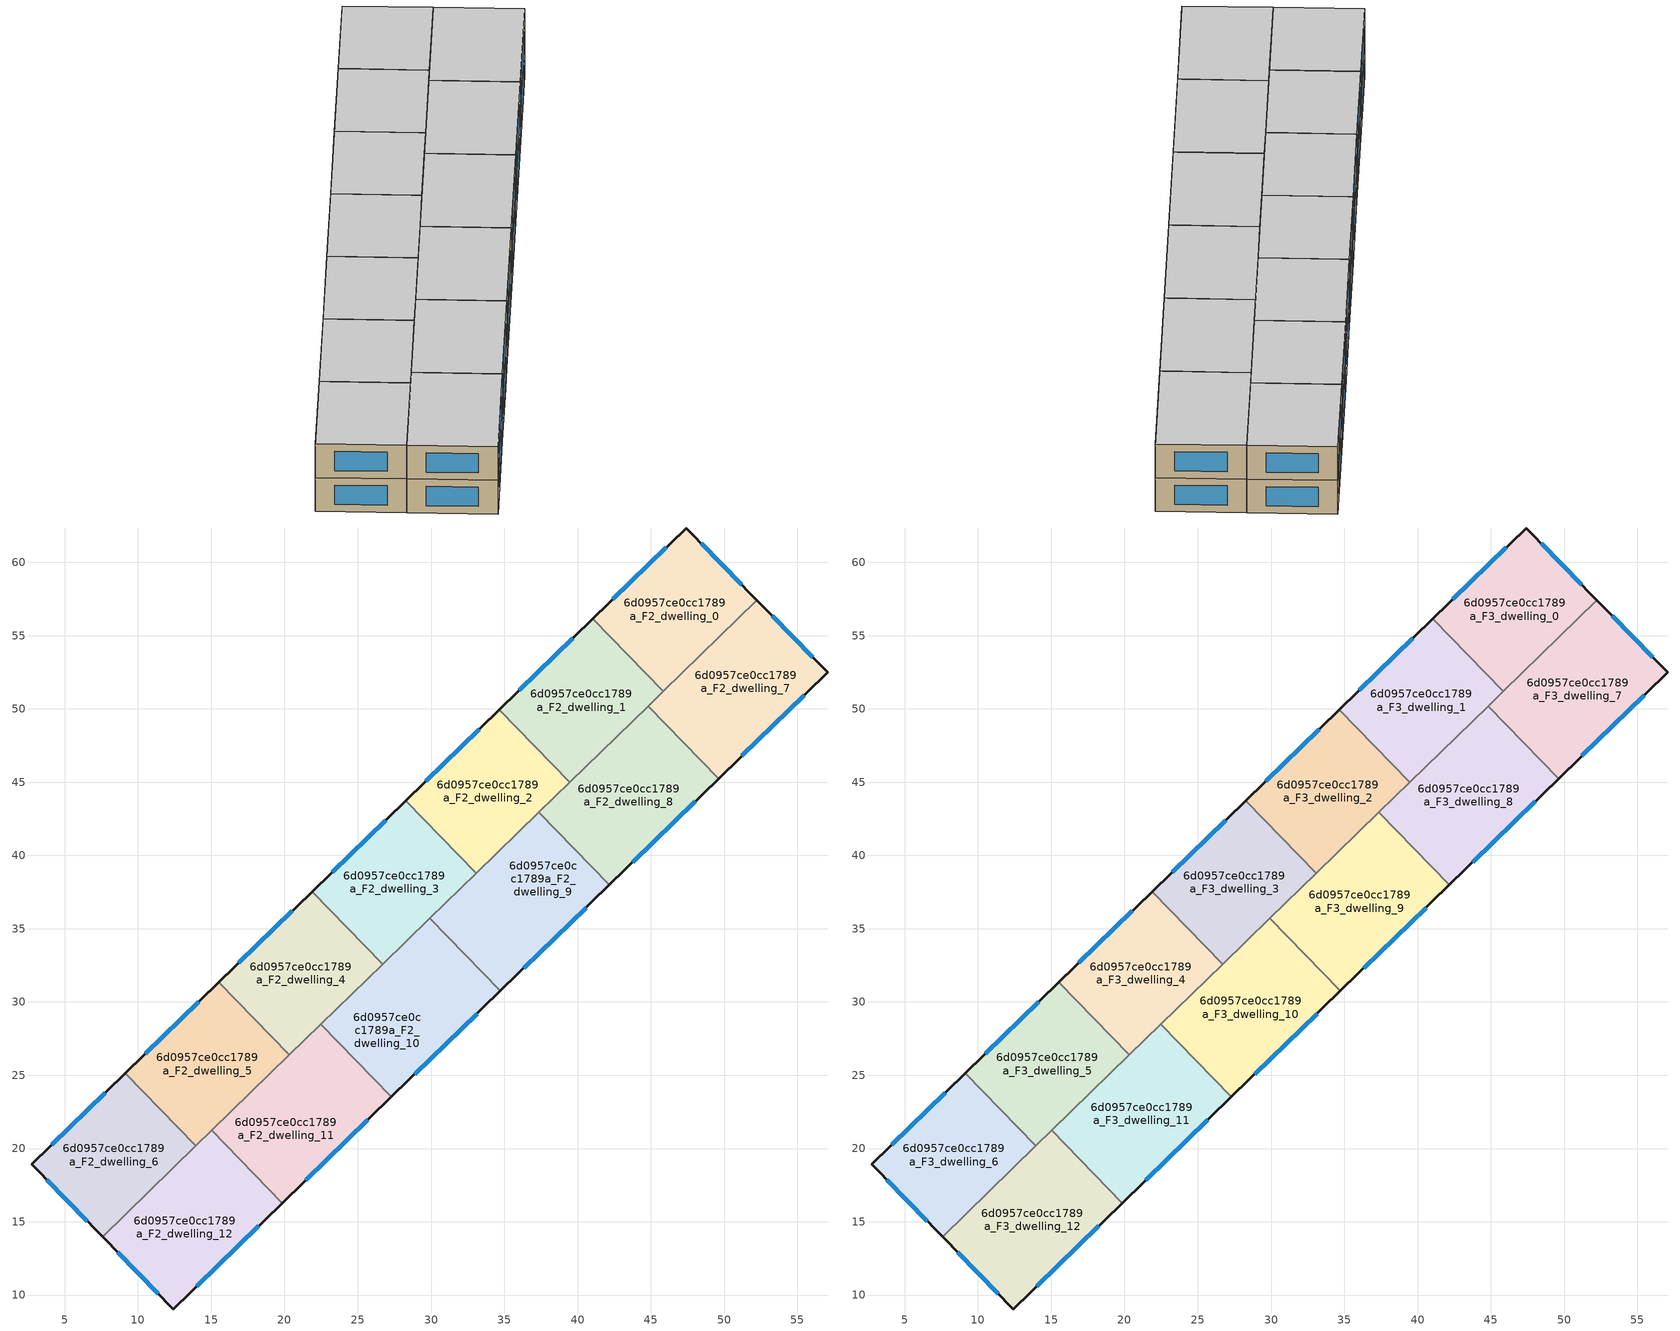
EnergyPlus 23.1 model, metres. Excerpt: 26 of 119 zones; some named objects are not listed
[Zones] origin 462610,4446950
6d0957ce0cc1789a_F2_dwelling_0
 floor to 6d0957ce0cc1789a_F1_dwelling_0 (EU_floor_Construction): 47.41,62.34 52.24,57.41 45.85,51.2 41.04,56.15 z6
 wall outside (EU_wall_Construction): 52.24,57.41 47.41,62.34 41.04,56.15 z6:9
 wall to 6d0957ce0cc1789a_F2_dwelling_1 (EU_wall_Construction): 41.04,56.15 45.85,51.2 z6:9
 wall to 6d0957ce0cc1789a_F2_dwelling_7 (EU_wall_Construction): 45.85,51.2 52.24,57.41 z6:9
 window (EU_Window_Construction): 46.04,61.02 42.4,57.47 / 51.2,58.47 48.44,61.29 z6.64:8.36
6d0957ce0cc1789a_F2_dwelling_1
 floor to 6d0957ce0cc1789a_F1_dwelling_1 (EU_floor_Construction): 41.04,56.15 45.85,51.2 39.47,44.99 34.66,49.94 z6
 wall outside (EU_wall_Construction): 41.04,56.15 34.66,49.94 z6:9
 wall to 6d0957ce0cc1789a_F2_dwelling_2 (EU_wall_Construction): 34.66,49.94 39.47,44.99 z6:9
 wall to 6d0957ce0cc1789a_F2_dwelling_8 (EU_wall_Construction): 39.47,44.99 44.81,50.18 z6:9
 wall to 6d0957ce0cc1789a_F2_dwelling_7 (EU_wall_Construction): 44.81,50.18 45.85,51.2 z6:9
 window (EU_Window_Construction): 39.67,54.82 36.02,51.27 z6.64:8.36
6d0957ce0cc1789a_F2_dwelling_10
 floor to 6d0957ce0cc1789a_F1_dwelling_11 (EU_floor_Construction): 26.73,32.6 31.54,27.66 27.29,23.52 22.48,28.47 z6
 floor to 6d0957ce0cc1789a_F1_dwelling_10 (EU_floor_Construction): 29.92,35.71 34.73,30.76 31.54,27.66 26.73,32.6 z6
 wall outside (EU_wall_Construction): 27.29,23.52 34.73,30.76 z6:9
 wall to 6d0957ce0cc1789a_F2_dwelling_9 (EU_wall_Construction): 34.73,30.76 29.92,35.71 z6:9
 wall to 6d0957ce0cc1789a_F2_dwelling_11 (EU_wall_Construction): 22.48,28.47 27.29,23.52 z6:9
 wall to 6d0957ce0cc1789a_F2_dwelling_4 (EU_wall_Construction): 26.71,32.59 22.48,28.47 z6:9
 wall to 6d0957ce0cc1789a_F2_dwelling_3 (EU_wall_Construction): 29.92,35.71 26.71,32.59 z6:9
 window (EU_Window_Construction): 28.88,25.07 33.14,29.21 z6.64:8.36
6d0957ce0cc1789a_F2_dwelling_11
 floor to 6d0957ce0cc1789a_F1_dwelling_12 (EU_floor_Construction): 20.35,26.4 25.16,21.45 19.85,16.28 15.03,21.23 z6
 floor adiabatic (EU_floor_Construction): 22.48,28.47 27.29,23.52 25.16,21.45 20.35,26.4 z6
 wall outside (EU_wall_Construction): 19.85,16.28 27.29,23.52 z6:9
 wall to 6d0957ce0cc1789a_F2_dwelling_12 (EU_wall_Construction): 15.03,21.23 19.85,16.28 z6:9
 wall to 6d0957ce0cc1789a_F2_dwelling_5 (EU_wall_Construction): 20.33,26.38 15.03,21.23 z6:9
 wall to 6d0957ce0cc1789a_F2_dwelling_4 (EU_wall_Construction): 22.48,28.47 20.33,26.38 z6:9
 window (EU_Window_Construction): 21.44,17.83 25.7,21.97 z6.64:8.36
6d0957ce0cc1789a_F2_dwelling_12
 floor to 6d0957ce0cc1789a_F1_dwelling_12 (EU_floor_Construction): 15.03,21.23 19.85,16.28 18.78,15.25 13.97,20.2 z6
 floor to 6d0957ce0cc1789a_F1_dwelling_13 (EU_floor_Construction): 13.97,20.2 18.78,15.25 12.41,9.05 7.58,13.98 z6
 wall outside (EU_wall_Construction): 7.58,13.98 12.41,9.05 19.85,16.28 z6:9
 wall to 6d0957ce0cc1789a_F2_dwelling_6 (EU_wall_Construction): 13.95,20.18 7.58,13.98 z6:9
 wall to 6d0957ce0cc1789a_F2_dwelling_5 (EU_wall_Construction): 15.03,21.23 13.95,20.18 z6:9
 window (EU_Window_Construction): 14,10.6 18.25,14.73 / 8.62,12.93 11.38,10.11 z6.64:8.36
6d0957ce0cc1789a_F2_dwelling_2
 floor to 6d0957ce0cc1789a_F1_dwelling_2 (EU_floor_Construction): 34.66,49.94 39.47,44.99 33.09,38.79 28.28,43.74 z6
 wall outside (EU_wall_Construction): 34.66,49.94 28.28,43.74 z6:9
 wall to 6d0957ce0cc1789a_F2_dwelling_3 (EU_wall_Construction): 28.28,43.74 33.09,38.79 z6:9
 wall to 6d0957ce0cc1789a_F2_dwelling_9 (EU_wall_Construction): 33.09,38.79 37.36,42.95 z6:9
 wall to 6d0957ce0cc1789a_F2_dwelling_8 (EU_wall_Construction): 37.36,42.95 39.47,44.99 z6:9
 window (EU_Window_Construction): 33.29,48.62 29.64,45.07 z6.64:8.36
6d0957ce0cc1789a_F2_dwelling_3
 floor to 6d0957ce0cc1789a_F1_dwelling_3 (EU_floor_Construction): 28.28,43.74 33.09,38.79 26.71,32.59 21.9,37.54 z6
 wall outside (EU_wall_Construction): 28.28,43.74 21.9,37.54 z6:9
 wall to 6d0957ce0cc1789a_F2_dwelling_4 (EU_wall_Construction): 21.9,37.54 26.71,32.59 z6:9
 wall to 6d0957ce0cc1789a_F2_dwelling_9 (EU_wall_Construction): 29.92,35.71 33.09,38.79 z6:9
 window (EU_Window_Construction): 26.91,42.41 23.26,38.87 z6.64:8.36
6d0957ce0cc1789a_F2_dwelling_4
 floor to 6d0957ce0cc1789a_F1_dwelling_4 (EU_floor_Construction): 21.9,37.54 26.71,32.59 20.33,26.38 15.52,31.33 z6
 wall outside (EU_wall_Construction): 21.9,37.54 15.52,31.33 z6:9
 wall to 6d0957ce0cc1789a_F2_dwelling_5 (EU_wall_Construction): 15.52,31.33 20.33,26.38 z6:9
 window (EU_Window_Construction): 20.53,36.21 16.88,32.66 z6.64:8.36
6d0957ce0cc1789a_F2_dwelling_5
 floor to 6d0957ce0cc1789a_F1_dwelling_5 (EU_floor_Construction): 15.52,31.33 20.33,26.38 13.95,20.18 9.14,25.13 z6
 wall outside (EU_wall_Construction): 15.52,31.33 9.14,25.13 z6:9
 wall to 6d0957ce0cc1789a_F2_dwelling_6 (EU_wall_Construction): 9.14,25.13 13.95,20.18 z6:9
 window (EU_Window_Construction): 14.15,30 10.51,26.46 z6.64:8.36
6d0957ce0cc1789a_F2_dwelling_6
 floor to 6d0957ce0cc1789a_F1_dwelling_6 (EU_floor_Construction): 9.14,25.13 13.95,20.18 7.58,13.98 2.75,18.92 z6
 wall outside (EU_wall_Construction): 9.14,25.13 2.75,18.92 7.58,13.98 z6:9
 window (EU_Window_Construction): 3.79,17.86 6.55,15.04 / 7.77,23.8 4.12,20.25 z6.64:8.36
6d0957ce0cc1789a_F2_dwelling_7
 floor to 6d0957ce0cc1789a_F1_dwelling_7 (EU_floor_Construction): 52.24,57.41 57.07,52.48 50.68,46.27 45.87,51.22 z6
 floor to 6d0957ce0cc1789a_F1_dwelling_8 (EU_floor_Construction): 45.87,51.22 50.68,46.27 49.62,45.24 44.81,50.18 z6
 wall outside (EU_wall_Construction): 49.62,45.24 57.07,52.48 52.24,57.41 z6:9
 wall to 6d0957ce0cc1789a_F2_dwelling_8 (EU_wall_Construction): 44.81,50.18 49.62,45.24 z6:9
 window (EU_Window_Construction): 56.04,53.54 53.27,56.36 / 51.22,46.79 55.48,50.93 z6.64:8.36
6d0957ce0cc1789a_F2_dwelling_8
 floor adiabatic (EU_floor_Construction): 44.81,50.18 49.62,45.24 42.18,38 37.36,42.95 z6
 wall outside (EU_wall_Construction): 42.18,38 49.62,45.24 z6:9
 wall to 6d0957ce0cc1789a_F2_dwelling_9 (EU_wall_Construction): 37.36,42.95 42.18,38 z6:9
 window (EU_Window_Construction): 43.77,39.55 48.02,43.68 z6.64:8.36
6d0957ce0cc1789a_F2_dwelling_9
 floor to 6d0957ce0cc1789a_F1_dwelling_9 (EU_floor_Construction): 37.36,42.95 42.18,38 37.92,33.86 33.11,38.81 z6
 floor adiabatic (EU_floor_Construction): 33.11,38.81 37.92,33.86 34.73,30.76 29.92,35.71 z6
 wall outside (EU_wall_Construction): 34.73,30.76 42.18,38 z6:9
 window (EU_Window_Construction): 36.33,32.31 40.58,36.45 z6.64:8.36
6d0957ce0cc1789a_F3_dwelling_0
 floor to 6d0957ce0cc1789a_F2_dwelling_0 (EU_floor_Construction): 47.41,62.34 52.24,57.41 45.85,51.2 41.04,56.15 z9
 wall outside (EU_wall_Construction): 52.24,57.41 47.41,62.34 41.04,56.15 z9:12
 wall to 6d0957ce0cc1789a_F3_dwelling_1 (EU_wall_Construction): 41.04,56.15 45.85,51.2 z9:12
 wall to 6d0957ce0cc1789a_F3_dwelling_7 (EU_wall_Construction): 45.85,51.2 52.24,57.41 z9:12
 window (EU_Window_Construction): 46.04,61.02 42.4,57.47 / 51.2,58.47 48.44,61.29 z9.64:11.36
 ceiling to 6d0957ce0cc1789a_F4_dwelling_0 (EU_floor_Construction): 52.24,57.41 47.41,62.34 41.04,56.15 45.85,51.2 z12
6d0957ce0cc1789a_F3_dwelling_1
 floor to 6d0957ce0cc1789a_F2_dwelling_1 (EU_floor_Construction): 41.04,56.15 45.85,51.2 39.47,44.99 34.66,49.94 z9
 wall outside (EU_wall_Construction): 41.04,56.15 34.66,49.94 z9:12
 wall to 6d0957ce0cc1789a_F3_dwelling_2 (EU_wall_Construction): 34.66,49.94 39.47,44.99 z9:12
 wall to 6d0957ce0cc1789a_F3_dwelling_8 (EU_wall_Construction): 39.47,44.99 44.81,50.18 z9:12
 wall to 6d0957ce0cc1789a_F3_dwelling_7 (EU_wall_Construction): 44.81,50.18 45.85,51.2 z9:12
 window (EU_Window_Construction): 39.67,54.82 36.02,51.27 z9.64:11.36
 ceiling to 6d0957ce0cc1789a_F4_dwelling_1 (EU_floor_Construction): 45.85,51.2 41.04,56.15 34.66,49.94 39.47,44.99 z12
6d0957ce0cc1789a_F3_dwelling_10
 floor to 6d0957ce0cc1789a_F2_dwelling_10 (EU_floor_Construction): 29.92,35.71 34.73,30.76 27.29,23.52 22.48,28.47 z9
 wall outside (EU_wall_Construction): 27.29,23.52 34.73,30.76 z9:12
 wall to 6d0957ce0cc1789a_F3_dwelling_9 (EU_wall_Construction): 34.73,30.76 29.92,35.71 z9:12
 wall to 6d0957ce0cc1789a_F3_dwelling_11 (EU_wall_Construction): 22.48,28.47 27.29,23.52 z9:12
 wall to 6d0957ce0cc1789a_F3_dwelling_4 (EU_wall_Construction): 26.71,32.59 22.48,28.47 z9:12
 wall to 6d0957ce0cc1789a_F3_dwelling_3 (EU_wall_Construction): 29.92,35.71 26.71,32.59 z9:12
 window (EU_Window_Construction): 28.88,25.07 33.14,29.21 z9.64:11.36
 ceiling to 6d0957ce0cc1789a_F4_dwelling_10 (EU_floor_Construction): 34.73,30.76 29.92,35.71 22.48,28.47 27.29,23.52 z12
6d0957ce0cc1789a_F3_dwelling_11
 floor to 6d0957ce0cc1789a_F2_dwelling_11 (EU_floor_Construction): 22.48,28.47 27.29,23.52 19.85,16.28 15.03,21.23 z9
 wall outside (EU_wall_Construction): 19.85,16.28 27.29,23.52 z9:12
 wall to 6d0957ce0cc1789a_F3_dwelling_12 (EU_wall_Construction): 15.03,21.23 19.85,16.28 z9:12
 wall to 6d0957ce0cc1789a_F3_dwelling_5 (EU_wall_Construction): 20.33,26.38 15.03,21.23 z9:12
 wall to 6d0957ce0cc1789a_F3_dwelling_4 (EU_wall_Construction): 22.48,28.47 20.33,26.38 z9:12
 window (EU_Window_Construction): 21.44,17.83 25.7,21.97 z9.64:11.36
 ceiling to 6d0957ce0cc1789a_F4_dwelling_11 (EU_floor_Construction): 27.29,23.52 22.48,28.47 15.03,21.23 19.85,16.28 z12
6d0957ce0cc1789a_F3_dwelling_12
 floor to 6d0957ce0cc1789a_F2_dwelling_12 (EU_floor_Construction): 15.03,21.23 19.85,16.28 12.41,9.05 7.58,13.98 z9
 wall outside (EU_wall_Construction): 7.58,13.98 12.41,9.05 19.85,16.28 z9:12
 wall to 6d0957ce0cc1789a_F3_dwelling_6 (EU_wall_Construction): 13.95,20.18 7.58,13.98 z9:12
 wall to 6d0957ce0cc1789a_F3_dwelling_5 (EU_wall_Construction): 15.03,21.23 13.95,20.18 z9:12
 window (EU_Window_Construction): 14,10.6 18.25,14.73 / 8.62,12.93 11.38,10.11 z9.64:11.36
 ceiling to 6d0957ce0cc1789a_F4_dwelling_12 (EU_floor_Construction): 19.85,16.28 15.03,21.23 7.58,13.98 12.41,9.05 z12
6d0957ce0cc1789a_F3_dwelling_2
 floor to 6d0957ce0cc1789a_F2_dwelling_2 (EU_floor_Construction): 34.66,49.94 39.47,44.99 33.09,38.79 28.28,43.74 z9
 wall outside (EU_wall_Construction): 34.66,49.94 28.28,43.74 z9:12
 wall to 6d0957ce0cc1789a_F3_dwelling_3 (EU_wall_Construction): 28.28,43.74 33.09,38.79 z9:12
 wall to 6d0957ce0cc1789a_F3_dwelling_9 (EU_wall_Construction): 33.09,38.79 37.36,42.95 z9:12
 wall to 6d0957ce0cc1789a_F3_dwelling_8 (EU_wall_Construction): 37.36,42.95 39.47,44.99 z9:12
 window (EU_Window_Construction): 33.29,48.62 29.64,45.07 z9.64:11.36
 ceiling to 6d0957ce0cc1789a_F4_dwelling_2 (EU_floor_Construction): 39.47,44.99 34.66,49.94 28.28,43.74 33.09,38.79 z12
6d0957ce0cc1789a_F3_dwelling_3
 floor to 6d0957ce0cc1789a_F2_dwelling_3 (EU_floor_Construction): 28.28,43.74 33.09,38.79 26.71,32.59 21.9,37.54 z9
 wall outside (EU_wall_Construction): 28.28,43.74 21.9,37.54 z9:12
 wall to 6d0957ce0cc1789a_F3_dwelling_4 (EU_wall_Construction): 21.9,37.54 26.71,32.59 z9:12
 wall to 6d0957ce0cc1789a_F3_dwelling_9 (EU_wall_Construction): 29.92,35.71 33.09,38.79 z9:12
 window (EU_Window_Construction): 26.91,42.41 23.26,38.87 z9.64:11.36
 ceiling to 6d0957ce0cc1789a_F4_dwelling_3 (EU_floor_Construction): 33.09,38.79 28.28,43.74 21.9,37.54 26.71,32.59 z12
6d0957ce0cc1789a_F3_dwelling_4
 floor to 6d0957ce0cc1789a_F2_dwelling_4 (EU_floor_Construction): 21.9,37.54 26.71,32.59 20.33,26.38 15.52,31.33 z9
 wall outside (EU_wall_Construction): 21.9,37.54 15.52,31.33 z9:12
 wall to 6d0957ce0cc1789a_F3_dwelling_5 (EU_wall_Construction): 15.52,31.33 20.33,26.38 z9:12
 window (EU_Window_Construction): 20.53,36.21 16.88,32.66 z9.64:11.36
 ceiling to 6d0957ce0cc1789a_F4_dwelling_4 (EU_floor_Construction): 26.71,32.59 21.9,37.54 15.52,31.33 20.33,26.38 z12
6d0957ce0cc1789a_F3_dwelling_5
 floor to 6d0957ce0cc1789a_F2_dwelling_5 (EU_floor_Construction): 15.52,31.33 20.33,26.38 13.95,20.18 9.14,25.13 z9
 wall outside (EU_wall_Construction): 15.52,31.33 9.14,25.13 z9:12
 wall to 6d0957ce0cc1789a_F3_dwelling_6 (EU_wall_Construction): 9.14,25.13 13.95,20.18 z9:12
 window (EU_Window_Construction): 14.15,30 10.51,26.46 z9.64:11.36
 ceiling to 6d0957ce0cc1789a_F4_dwelling_5 (EU_floor_Construction): 20.33,26.38 15.52,31.33 9.14,25.13 13.95,20.18 z12
6d0957ce0cc1789a_F3_dwelling_6
 floor to 6d0957ce0cc1789a_F2_dwelling_6 (EU_floor_Construction): 9.14,25.13 13.95,20.18 7.58,13.98 2.75,18.92 z9
 wall outside (EU_wall_Construction): 9.14,25.13 2.75,18.92 7.58,13.98 z9:12
 window (EU_Window_Construction): 3.79,17.86 6.55,15.04 / 7.77,23.8 4.12,20.25 z9.64:11.36
 ceiling to 6d0957ce0cc1789a_F4_dwelling_6 (EU_floor_Construction): 13.95,20.18 9.14,25.13 2.75,18.92 7.58,13.98 z12
6d0957ce0cc1789a_F3_dwelling_7
 floor to 6d0957ce0cc1789a_F2_dwelling_7 (EU_floor_Construction): 52.24,57.41 57.07,52.48 49.62,45.24 44.81,50.18 z9
 wall outside (EU_wall_Construction): 49.62,45.24 57.07,52.48 52.24,57.41 z9:12
 wall to 6d0957ce0cc1789a_F3_dwelling_8 (EU_wall_Construction): 44.81,50.18 49.62,45.24 z9:12
 window (EU_Window_Construction): 56.04,53.54 53.27,56.36 / 51.22,46.79 55.48,50.93 z9.64:11.36
 ceiling to 6d0957ce0cc1789a_F4_dwelling_7 (EU_floor_Construction): 57.07,52.48 52.24,57.41 44.81,50.18 49.62,45.24 z12
6d0957ce0cc1789a_F3_dwelling_8
 floor to 6d0957ce0cc1789a_F2_dwelling_8 (EU_floor_Construction): 44.81,50.18 49.62,45.24 42.18,38 37.36,42.95 z9
 wall outside (EU_wall_Construction): 42.18,38 49.62,45.24 z9:12
 wall to 6d0957ce0cc1789a_F3_dwelling_9 (EU_wall_Construction): 37.36,42.95 42.18,38 z9:12
 window (EU_Window_Construction): 43.77,39.55 48.02,43.68 z9.64:11.36
 ceiling to 6d0957ce0cc1789a_F4_dwelling_8 (EU_floor_Construction): 49.62,45.24 44.81,50.18 37.36,42.95 42.18,38 z12
6d0957ce0cc1789a_F3_dwelling_9
 floor to 6d0957ce0cc1789a_F2_dwelling_9 (EU_floor_Construction): 37.36,42.95 42.18,38 34.73,30.76 29.92,35.71 z9
 wall outside (EU_wall_Construction): 34.73,30.76 42.18,38 z9:12
 window (EU_Window_Construction): 36.33,32.31 40.58,36.45 z9.64:11.36
 ceiling to 6d0957ce0cc1789a_F4_dwelling_9 (EU_floor_Construction): 42.18,38 37.36,42.95 29.92,35.71 34.73,30.76 z12
[Building]
EU S2 Campaign: North Axis=0; Terrain=City; Solar Distribution=FullExterior
[Site:Location]
Yerevan-Zvartnots.Intl.AP: Latitude=40.15; Longitude=44.383; Time Zone=4; Elevation=854
[SizingPeriod:WeatherFileDays]
AnnualSizingPeriod: Begin Month=1; Begin Day of Month=1; End Month=12; End Day of Month=31; Day of Week for Start Day=Monday; Use Weather File Daylight Saving Period=No; Use Weather File Rain and Snow Indicators=No
[MATERIAL]
EU_InternalMass_Material: Roughness=MediumRough; Thickness=0.1; Conductivity=1; Density=1800; Specific Heat=900; Thermal Absorptance=0.9; Solar Absorptance=0.7; Visible Absorptance=0.7
[MATERIAL:NOMASS] Roughness=MediumRough; Thermal Absorptance=0.9; Solar Absorptance=0.7; Visible Absorptance=0.7
Name | Thermal Resistance
EU_wall_NoMass | 1.05043
EU_floor_NoMass | 0.478065
[WINDOWMATERIAL:SIMPLEGLAZINGSYSTEM]
EU_Window_SimpleGlazing: UFactor=2.5566; Solar Heat Gain Coefficient=0.75; Visible Transmittance=0.75
[CONSTRUCTION]
EU_wall_Construction: EU_wall_NoMass
EU_floor_Construction: EU_floor_NoMass
EU_Window_Construction: EU_Window_SimpleGlazing
EU_InternalMass_Construction: EU_InternalMass_Material
[ZONE] Type=1; Multiplier=1; Ceiling Height=autocalculate; Floor Area=autocalculate; Part of Total Floor Area=Yes
Name | Volume
6d0957ce0cc1789a_F2_dwelling_0; 6d0957ce0cc1789a_F3_dwelling_0 | 184.315
6d0957ce0cc1789a_F2_dwelling_1; 6d0957ce0cc1789a_F3_dwelling_1 | 184.337
6d0957ce0cc1789a_F2_dwelling_10; 6d0957ce0cc1789a_F3_dwelling_10 | 215.049
6d0957ce0cc1789a_F2_dwelling_11; 6d0957ce0cc1789a_F3_dwelling_11 | 215.037
6d0957ce0cc1789a_F2_dwelling_12; 6d0957ce0cc1789a_F3_dwelling_12 | 215.048
6d0957ce0cc1789a_F2_dwelling_2; 6d0957ce0cc1789a_F3_dwelling_2 | 184.326
6d0957ce0cc1789a_F2_dwelling_3; 6d0957ce0cc1789a_F3_dwelling_3; 6d0957ce0cc1789a_F2_dwelling_4; 6d0957ce0cc1789a_F3_dwelling_4 | 184.329
6d0957ce0cc1789a_F2_dwelling_5; 6d0957ce0cc1789a_F3_dwelling_5 | 184.33
6d0957ce0cc1789a_F2_dwelling_6; 6d0957ce0cc1789a_F3_dwelling_6 | 184.331
6d0957ce0cc1789a_F2_dwelling_7; 6d0957ce0cc1789a_F3_dwelling_7 | 215.028
6d0957ce0cc1789a_F2_dwelling_8; 6d0957ce0cc1789a_F3_dwelling_8 | 215.03
6d0957ce0cc1789a_F2_dwelling_9; 6d0957ce0cc1789a_F3_dwelling_9 | 215.016
[INTERNALMASS] Construction=EU_InternalMass_Construction
Name | Zone or ZoneList | Surface Area
6d0957ce0cc1789a_F2_dwelling_0_EU_InternalMass | 6d0957ce0cc1789a_F2_dwelling_0 | 61.4383
6d0957ce0cc1789a_F2_dwelling_1_EU_InternalMass | 6d0957ce0cc1789a_F2_dwelling_1 | 61.4456
6d0957ce0cc1789a_F2_dwelling_2_EU_InternalMass | 6d0957ce0cc1789a_F2_dwelling_2 | 61.4421
6d0957ce0cc1789a_F2_dwelling_3_EU_InternalMass | 6d0957ce0cc1789a_F2_dwelling_3 | 61.4429
6d0957ce0cc1789a_F2_dwelling_4_EU_InternalMass | 6d0957ce0cc1789a_F2_dwelling_4 | 61.4429
6d0957ce0cc1789a_F2_dwelling_5_EU_InternalMass | 6d0957ce0cc1789a_F2_dwelling_5 | 61.4435
6d0957ce0cc1789a_F2_dwelling_6_EU_InternalMass | 6d0957ce0cc1789a_F2_dwelling_6 | 61.4437
6d0957ce0cc1789a_F2_dwelling_7_EU_InternalMass | 6d0957ce0cc1789a_F2_dwelling_7 | 71.676
6d0957ce0cc1789a_F2_dwelling_8_EU_InternalMass | 6d0957ce0cc1789a_F2_dwelling_8 | 71.6767
6d0957ce0cc1789a_F2_dwelling_9_EU_InternalMass | 6d0957ce0cc1789a_F2_dwelling_9 | 71.6719
6d0957ce0cc1789a_F2_dwelling_10_EU_InternalMass | 6d0957ce0cc1789a_F2_dwelling_10 | 71.6828
6d0957ce0cc1789a_F2_dwelling_11_EU_InternalMass | 6d0957ce0cc1789a_F2_dwelling_11 | 71.6792
6d0957ce0cc1789a_F2_dwelling_12_EU_InternalMass | 6d0957ce0cc1789a_F2_dwelling_12 | 71.6827
6d0957ce0cc1789a_F3_dwelling_0_EU_InternalMass | 6d0957ce0cc1789a_F3_dwelling_0 | 61.4383
6d0957ce0cc1789a_F3_dwelling_1_EU_InternalMass | 6d0957ce0cc1789a_F3_dwelling_1 | 61.4456
6d0957ce0cc1789a_F3_dwelling_2_EU_InternalMass | 6d0957ce0cc1789a_F3_dwelling_2 | 61.4421
6d0957ce0cc1789a_F3_dwelling_3_EU_InternalMass | 6d0957ce0cc1789a_F3_dwelling_3 | 61.4429
6d0957ce0cc1789a_F3_dwelling_4_EU_InternalMass | 6d0957ce0cc1789a_F3_dwelling_4 | 61.4429
6d0957ce0cc1789a_F3_dwelling_5_EU_InternalMass | 6d0957ce0cc1789a_F3_dwelling_5 | 61.4435
6d0957ce0cc1789a_F3_dwelling_6_EU_InternalMass | 6d0957ce0cc1789a_F3_dwelling_6 | 61.4437
6d0957ce0cc1789a_F3_dwelling_7_EU_InternalMass | 6d0957ce0cc1789a_F3_dwelling_7 | 71.676
6d0957ce0cc1789a_F3_dwelling_8_EU_InternalMass | 6d0957ce0cc1789a_F3_dwelling_8 | 71.6767
6d0957ce0cc1789a_F3_dwelling_9_EU_InternalMass | 6d0957ce0cc1789a_F3_dwelling_9 | 71.6719
6d0957ce0cc1789a_F3_dwelling_10_EU_InternalMass | 6d0957ce0cc1789a_F3_dwelling_10 | 71.6828
6d0957ce0cc1789a_F3_dwelling_11_EU_InternalMass | 6d0957ce0cc1789a_F3_dwelling_11 | 71.6792
6d0957ce0cc1789a_F3_dwelling_12_EU_InternalMass | 6d0957ce0cc1789a_F3_dwelling_12 | 71.6827
[OTHEREQUIPMENT] Fuel Type=Electricity; Design Level Calculation Method=Watts/Area; Power per Zone Floor Area=1; Fraction Latent=0; Fraction Radiant=0; Fraction Lost=0; Carbon Dioxide Generation Rate=0; EndUse Subcategory=EU_Step8_InternalGains
Name | Zone or ZoneList or Space or SpaceList | Schedule
EU_Step8_InternalGain_6d0957ce0cc1789a_F2_dwelling_0_f000 | 6d0957ce0cc1789a_F2_dwelling_0 | EU_Step8_GainSchedule_6d0957ce0cc1789a_F2_dwelling_0_f000
EU_Step8_InternalGain_6d0957ce0cc1789a_F2_dwelling_1_f000 | 6d0957ce0cc1789a_F2_dwelling_1 | EU_Step8_GainSchedule_6d0957ce0cc1789a_F2_dwelling_1_f000
EU_Step8_InternalGain_6d0957ce0cc1789a_F2_dwelling_2_f000 | 6d0957ce0cc1789a_F2_dwelling_2 | EU_Step8_GainSchedule_6d0957ce0cc1789a_F2_dwelling_2_f000
EU_Step8_InternalGain_6d0957ce0cc1789a_F2_dwelling_3_f000 | 6d0957ce0cc1789a_F2_dwelling_3 | EU_Step8_GainSchedule_6d0957ce0cc1789a_F2_dwelling_3_f000
EU_Step8_InternalGain_6d0957ce0cc1789a_F2_dwelling_4_f000 | 6d0957ce0cc1789a_F2_dwelling_4 | EU_Step8_GainSchedule_6d0957ce0cc1789a_F2_dwelling_4_f000
EU_Step8_InternalGain_6d0957ce0cc1789a_F2_dwelling_5_f000 | 6d0957ce0cc1789a_F2_dwelling_5 | EU_Step8_GainSchedule_6d0957ce0cc1789a_F2_dwelling_5_f000
EU_Step8_InternalGain_6d0957ce0cc1789a_F2_dwelling_6_f000 | 6d0957ce0cc1789a_F2_dwelling_6 | EU_Step8_GainSchedule_6d0957ce0cc1789a_F2_dwelling_6_f000
EU_Step8_InternalGain_6d0957ce0cc1789a_F2_dwelling_7_f000 | 6d0957ce0cc1789a_F2_dwelling_7 | EU_Step8_GainSchedule_6d0957ce0cc1789a_F2_dwelling_7_f000
EU_Step8_InternalGain_6d0957ce0cc1789a_F2_dwelling_8_f000 | 6d0957ce0cc1789a_F2_dwelling_8 | EU_Step8_GainSchedule_6d0957ce0cc1789a_F2_dwelling_8_f000
EU_Step8_InternalGain_6d0957ce0cc1789a_F2_dwelling_9_f000 | 6d0957ce0cc1789a_F2_dwelling_9 | EU_Step8_GainSchedule_6d0957ce0cc1789a_F2_dwelling_9_f000
EU_Step8_InternalGain_6d0957ce0cc1789a_F2_dwelling_10_f000 | 6d0957ce0cc1789a_F2_dwelling_10 | EU_Step8_GainSchedule_6d0957ce0cc1789a_F2_dwelling_10_f000
EU_Step8_InternalGain_6d0957ce0cc1789a_F2_dwelling_11_f000 | 6d0957ce0cc1789a_F2_dwelling_11 | EU_Step8_GainSchedule_6d0957ce0cc1789a_F2_dwelling_11_f000
EU_Step8_InternalGain_6d0957ce0cc1789a_F2_dwelling_12_f000 | 6d0957ce0cc1789a_F2_dwelling_12 | EU_Step8_GainSchedule_6d0957ce0cc1789a_F2_dwelling_12_f000
EU_Step8_InternalGain_6d0957ce0cc1789a_F3_dwelling_0_f000 | 6d0957ce0cc1789a_F3_dwelling_0 | EU_Step8_GainSchedule_6d0957ce0cc1789a_F3_dwelling_0_f000
EU_Step8_InternalGain_6d0957ce0cc1789a_F3_dwelling_1_f000 | 6d0957ce0cc1789a_F3_dwelling_1 | EU_Step8_GainSchedule_6d0957ce0cc1789a_F3_dwelling_1_f000
EU_Step8_InternalGain_6d0957ce0cc1789a_F3_dwelling_2_f000 | 6d0957ce0cc1789a_F3_dwelling_2 | EU_Step8_GainSchedule_6d0957ce0cc1789a_F3_dwelling_2_f000
EU_Step8_InternalGain_6d0957ce0cc1789a_F3_dwelling_3_f000 | 6d0957ce0cc1789a_F3_dwelling_3 | EU_Step8_GainSchedule_6d0957ce0cc1789a_F3_dwelling_3_f000
EU_Step8_InternalGain_6d0957ce0cc1789a_F3_dwelling_4_f000 | 6d0957ce0cc1789a_F3_dwelling_4 | EU_Step8_GainSchedule_6d0957ce0cc1789a_F3_dwelling_4_f000
EU_Step8_InternalGain_6d0957ce0cc1789a_F3_dwelling_5_f000 | 6d0957ce0cc1789a_F3_dwelling_5 | EU_Step8_GainSchedule_6d0957ce0cc1789a_F3_dwelling_5_f000
EU_Step8_InternalGain_6d0957ce0cc1789a_F3_dwelling_6_f000 | 6d0957ce0cc1789a_F3_dwelling_6 | EU_Step8_GainSchedule_6d0957ce0cc1789a_F3_dwelling_6_f000
EU_Step8_InternalGain_6d0957ce0cc1789a_F3_dwelling_7_f000 | 6d0957ce0cc1789a_F3_dwelling_7 | EU_Step8_GainSchedule_6d0957ce0cc1789a_F3_dwelling_7_f000
EU_Step8_InternalGain_6d0957ce0cc1789a_F3_dwelling_8_f000 | 6d0957ce0cc1789a_F3_dwelling_8 | EU_Step8_GainSchedule_6d0957ce0cc1789a_F3_dwelling_8_f000
EU_Step8_InternalGain_6d0957ce0cc1789a_F3_dwelling_9_f000 | 6d0957ce0cc1789a_F3_dwelling_9 | EU_Step8_GainSchedule_6d0957ce0cc1789a_F3_dwelling_9_f000
EU_Step8_InternalGain_6d0957ce0cc1789a_F3_dwelling_10_f000 | 6d0957ce0cc1789a_F3_dwelling_10 | EU_Step8_GainSchedule_6d0957ce0cc1789a_F3_dwelling_10_f000
EU_Step8_InternalGain_6d0957ce0cc1789a_F3_dwelling_11_f000 | 6d0957ce0cc1789a_F3_dwelling_11 | EU_Step8_GainSchedule_6d0957ce0cc1789a_F3_dwelling_11_f000
EU_Step8_InternalGain_6d0957ce0cc1789a_F3_dwelling_12_f000 | 6d0957ce0cc1789a_F3_dwelling_12 | EU_Step8_GainSchedule_6d0957ce0cc1789a_F3_dwelling_12_f000
[ZONEVENTILATION:DESIGNFLOWRATE] Schedule=EU_AlwaysOn; Design Flow Rate Calculation Method=AirChanges/Hour; Air Changes per Hour=0.557805; Ventilation Type=Natural; Fan Pressure Rise=0; Fan Total Efficiency=1; Constant Term Coefficient=1; Temperature Term Coefficient=0; Velocity Term Coefficient=0; Velocity Squared Term Coefficient=0; Minimum Indoor Temperature=-100; Maximum Indoor Temperature=100; Delta Temperature=-100; Minimum Outdoor Temperature=-100; Maximum Outdoor Temperature=100; Maximum Wind Speed=40
Name | Zone or ZoneList or Space or SpaceList
EU_ConstantAir_6d0957ce0cc1789a_F2_dwelling_0 | 6d0957ce0cc1789a_F2_dwelling_0
EU_ConstantAir_6d0957ce0cc1789a_F2_dwelling_1 | 6d0957ce0cc1789a_F2_dwelling_1
EU_ConstantAir_6d0957ce0cc1789a_F2_dwelling_2 | 6d0957ce0cc1789a_F2_dwelling_2
EU_ConstantAir_6d0957ce0cc1789a_F2_dwelling_3 | 6d0957ce0cc1789a_F2_dwelling_3
EU_ConstantAir_6d0957ce0cc1789a_F2_dwelling_4 | 6d0957ce0cc1789a_F2_dwelling_4
EU_ConstantAir_6d0957ce0cc1789a_F2_dwelling_5 | 6d0957ce0cc1789a_F2_dwelling_5
EU_ConstantAir_6d0957ce0cc1789a_F2_dwelling_6 | 6d0957ce0cc1789a_F2_dwelling_6
EU_ConstantAir_6d0957ce0cc1789a_F2_dwelling_7 | 6d0957ce0cc1789a_F2_dwelling_7
EU_ConstantAir_6d0957ce0cc1789a_F2_dwelling_8 | 6d0957ce0cc1789a_F2_dwelling_8
EU_ConstantAir_6d0957ce0cc1789a_F2_dwelling_9 | 6d0957ce0cc1789a_F2_dwelling_9
EU_ConstantAir_6d0957ce0cc1789a_F2_dwelling_10 | 6d0957ce0cc1789a_F2_dwelling_10
EU_ConstantAir_6d0957ce0cc1789a_F2_dwelling_11 | 6d0957ce0cc1789a_F2_dwelling_11
EU_ConstantAir_6d0957ce0cc1789a_F2_dwelling_12 | 6d0957ce0cc1789a_F2_dwelling_12
EU_ConstantAir_6d0957ce0cc1789a_F3_dwelling_0 | 6d0957ce0cc1789a_F3_dwelling_0
EU_ConstantAir_6d0957ce0cc1789a_F3_dwelling_1 | 6d0957ce0cc1789a_F3_dwelling_1
EU_ConstantAir_6d0957ce0cc1789a_F3_dwelling_2 | 6d0957ce0cc1789a_F3_dwelling_2
EU_ConstantAir_6d0957ce0cc1789a_F3_dwelling_3 | 6d0957ce0cc1789a_F3_dwelling_3
EU_ConstantAir_6d0957ce0cc1789a_F3_dwelling_4 | 6d0957ce0cc1789a_F3_dwelling_4
EU_ConstantAir_6d0957ce0cc1789a_F3_dwelling_5 | 6d0957ce0cc1789a_F3_dwelling_5
EU_ConstantAir_6d0957ce0cc1789a_F3_dwelling_6 | 6d0957ce0cc1789a_F3_dwelling_6
EU_ConstantAir_6d0957ce0cc1789a_F3_dwelling_7 | 6d0957ce0cc1789a_F3_dwelling_7
EU_ConstantAir_6d0957ce0cc1789a_F3_dwelling_8 | 6d0957ce0cc1789a_F3_dwelling_8
EU_ConstantAir_6d0957ce0cc1789a_F3_dwelling_9 | 6d0957ce0cc1789a_F3_dwelling_9
EU_ConstantAir_6d0957ce0cc1789a_F3_dwelling_10 | 6d0957ce0cc1789a_F3_dwelling_10
EU_ConstantAir_6d0957ce0cc1789a_F3_dwelling_11 | 6d0957ce0cc1789a_F3_dwelling_11
EU_ConstantAir_6d0957ce0cc1789a_F3_dwelling_12 | 6d0957ce0cc1789a_F3_dwelling_12
[HVACTEMPLATE:ZONE:IDEALLOADSAIRSYSTEM] System Availability Schedule=EU_AlwaysOn; Maximum Heating Supply Air Temperature=50; Minimum Cooling Supply Air Temperature=13; Maximum Heating Supply Air Humidity Ratio=0.0156; Minimum Cooling Supply Air Humidity Ratio=0.0077; Heating Limit=NoLimit; Cooling Limit=NoLimit; Heating Availability Schedule=EU_AlwaysOn; Cooling Availability Schedule=EU_CoolingOff; Dehumidification Control Type=ConstantSensibleHeatRatio; Cooling Sensible Heat Ratio=0.7; Dehumidification Setpoint=60; Humidification Control Type=None; Humidification Setpoint=30; Outdoor Air Method=None; Outdoor Air Flow Rate per Person=0.00944; Outdoor Air Flow Rate per Zone Floor Area=0; Outdoor Air Flow Rate per Zone=0; Demand Controlled Ventilation Type=None; Outdoor Air Economizer Type=NoEconomizer; Heat Recovery Type=None; Sensible Heat Recovery Effectiveness=0.7; Latent Heat Recovery Effectiveness=0.65
Name | Template Thermostat
6d0957ce0cc1789a_F2_dwelling_0 | EU_HeatOnly_6d0957ce0cc1789a_F2_dwelling_0
6d0957ce0cc1789a_F2_dwelling_1 | EU_HeatOnly_6d0957ce0cc1789a_F2_dwelling_1
6d0957ce0cc1789a_F2_dwelling_2 | EU_HeatOnly_6d0957ce0cc1789a_F2_dwelling_2
6d0957ce0cc1789a_F2_dwelling_3 | EU_HeatOnly_6d0957ce0cc1789a_F2_dwelling_3
6d0957ce0cc1789a_F2_dwelling_4 | EU_HeatOnly_6d0957ce0cc1789a_F2_dwelling_4
6d0957ce0cc1789a_F2_dwelling_5 | EU_HeatOnly_6d0957ce0cc1789a_F2_dwelling_5
6d0957ce0cc1789a_F2_dwelling_6 | EU_HeatOnly_6d0957ce0cc1789a_F2_dwelling_6
6d0957ce0cc1789a_F2_dwelling_7 | EU_HeatOnly_6d0957ce0cc1789a_F2_dwelling_7
6d0957ce0cc1789a_F2_dwelling_8 | EU_HeatOnly_6d0957ce0cc1789a_F2_dwelling_8
6d0957ce0cc1789a_F2_dwelling_9 | EU_HeatOnly_6d0957ce0cc1789a_F2_dwelling_9
6d0957ce0cc1789a_F2_dwelling_10 | EU_HeatOnly_6d0957ce0cc1789a_F2_dwelling_10
6d0957ce0cc1789a_F2_dwelling_11 | EU_HeatOnly_6d0957ce0cc1789a_F2_dwelling_11
6d0957ce0cc1789a_F2_dwelling_12 | EU_HeatOnly_6d0957ce0cc1789a_F2_dwelling_12
6d0957ce0cc1789a_F3_dwelling_0 | EU_HeatOnly_6d0957ce0cc1789a_F3_dwelling_0
6d0957ce0cc1789a_F3_dwelling_1 | EU_HeatOnly_6d0957ce0cc1789a_F3_dwelling_1
6d0957ce0cc1789a_F3_dwelling_2 | EU_HeatOnly_6d0957ce0cc1789a_F3_dwelling_2
6d0957ce0cc1789a_F3_dwelling_3 | EU_HeatOnly_6d0957ce0cc1789a_F3_dwelling_3
6d0957ce0cc1789a_F3_dwelling_4 | EU_HeatOnly_6d0957ce0cc1789a_F3_dwelling_4
6d0957ce0cc1789a_F3_dwelling_5 | EU_HeatOnly_6d0957ce0cc1789a_F3_dwelling_5
6d0957ce0cc1789a_F3_dwelling_6 | EU_HeatOnly_6d0957ce0cc1789a_F3_dwelling_6
6d0957ce0cc1789a_F3_dwelling_7 | EU_HeatOnly_6d0957ce0cc1789a_F3_dwelling_7
6d0957ce0cc1789a_F3_dwelling_8 | EU_HeatOnly_6d0957ce0cc1789a_F3_dwelling_8
6d0957ce0cc1789a_F3_dwelling_9 | EU_HeatOnly_6d0957ce0cc1789a_F3_dwelling_9
6d0957ce0cc1789a_F3_dwelling_10 | EU_HeatOnly_6d0957ce0cc1789a_F3_dwelling_10
6d0957ce0cc1789a_F3_dwelling_11 | EU_HeatOnly_6d0957ce0cc1789a_F3_dwelling_11
6d0957ce0cc1789a_F3_dwelling_12 | EU_HeatOnly_6d0957ce0cc1789a_F3_dwelling_12
[SIZING:ZONE] Zone Cooling Design Supply Air Temperature Input Method=SupplyAirTemperature; Zone Cooling Design Supply Air Temperature=13; Zone Heating Design Supply Air Temperature Input Method=SupplyAirTemperature; Zone Heating Design Supply Air Temperature=50; Zone Cooling Design Supply Air Humidity Ratio=0.008; Zone Heating Design Supply Air Humidity Ratio=0.008; Cooling Design Air Flow Method=DesignDay; Cooling Design Air Flow Rate=0; Cooling Minimum Air Flow per Zone Floor Area=0.000762; Cooling Minimum Air Flow=0; Cooling Minimum Air Flow Fraction=0.2; Heating Design Air Flow Method=DesignDay; Heating Design Air Flow Rate=0; Heating Maximum Air Flow per Zone Floor Area=0.002032; Heating Maximum Air Flow=0.141576; Heating Maximum Air Flow Fraction=0.3; Account for Dedicated Outdoor Air System=No; Dedicated Outdoor Air System Control Strategy=NeutralSupplyAir; Dedicated Outdoor Air Low Setpoint Temperature for Design=autosize; Dedicated Outdoor Air High Setpoint Temperature for Design=autosize; Zone Load Sizing Method=Sensible Load Only No Latent Load; Zone Latent Cooling Design Supply Air Humidity Ratio Input Method=HumidityRatioDifference; Zone Cooling Design Supply Air Humidity Ratio Difference=0.005; Zone Latent Heating Design Supply Air Humidity Ratio Input Method=HumidityRatioDifference; Zone Humidification Design Supply Air Humidity Ratio Difference=0.005
6d0957ce0cc1789a_F2_dwelling_0; 6d0957ce0cc1789a_F2_dwelling_1; 6d0957ce0cc1789a_F2_dwelling_2; 6d0957ce0cc1789a_F2_dwelling_3; 6d0957ce0cc1789a_F2_dwelling_4; 6d0957ce0cc1789a_F2_dwelling_5; 6d0957ce0cc1789a_F2_dwelling_6; 6d0957ce0cc1789a_F2_dwelling_7; 6d0957ce0cc1789a_F2_dwelling_8; 6d0957ce0cc1789a_F2_dwelling_9; 6d0957ce0cc1789a_F2_dwelling_10; 6d0957ce0cc1789a_F2_dwelling_11; 6d0957ce0cc1789a_F2_dwelling_12; 6d0957ce0cc1789a_F3_dwelling_0; 6d0957ce0cc1789a_F3_dwelling_1; 6d0957ce0cc1789a_F3_dwelling_2; 6d0957ce0cc1789a_F3_dwelling_3; 6d0957ce0cc1789a_F3_dwelling_4; 6d0957ce0cc1789a_F3_dwelling_5; 6d0957ce0cc1789a_F3_dwelling_6; 6d0957ce0cc1789a_F3_dwelling_7; 6d0957ce0cc1789a_F3_dwelling_8; 6d0957ce0cc1789a_F3_dwelling_9; 6d0957ce0cc1789a_F3_dwelling_10; 6d0957ce0cc1789a_F3_dwelling_11; 6d0957ce0cc1789a_F3_dwelling_12
[SCHEDULE:CONSTANT]
Name | Hourly Value
EU_AlwaysOn | 1
EU_CoolingOff | 0
[SCHEDULE:FILE] Column Number=1; Rows to Skip at Top=0; Number of Hours of Data=8760; Column Separator=Comma; Interpolate to Timestep=No; Minutes per Item=60; Adjust Schedule for Daylight Savings=Yes
Name | File
EU_Step8_GainSchedule_6d0957ce0cc1789a_F2_dwelling_0_f000 | ../../schedules/6d0957ce0cc1789a/6d0957ce0cc1789a_F2_dwelling_0_f000_gain.csv
EU_Step8_GainSchedule_6d0957ce0cc1789a_F2_dwelling_1_f000 | ../../schedules/6d0957ce0cc1789a/6d0957ce0cc1789a_F2_dwelling_1_f000_gain.csv
EU_Step8_GainSchedule_6d0957ce0cc1789a_F2_dwelling_2_f000 | ../../schedules/6d0957ce0cc1789a/6d0957ce0cc1789a_F2_dwelling_2_f000_gain.csv
EU_Step8_GainSchedule_6d0957ce0cc1789a_F2_dwelling_3_f000 | ../../schedules/6d0957ce0cc1789a/6d0957ce0cc1789a_F2_dwelling_3_f000_gain.csv
EU_Step8_GainSchedule_6d0957ce0cc1789a_F2_dwelling_4_f000 | ../../schedules/6d0957ce0cc1789a/6d0957ce0cc1789a_F2_dwelling_4_f000_gain.csv
EU_Step8_GainSchedule_6d0957ce0cc1789a_F2_dwelling_5_f000 | ../../schedules/6d0957ce0cc1789a/6d0957ce0cc1789a_F2_dwelling_5_f000_gain.csv
EU_Step8_GainSchedule_6d0957ce0cc1789a_F2_dwelling_6_f000 | ../../schedules/6d0957ce0cc1789a/6d0957ce0cc1789a_F2_dwelling_6_f000_gain.csv
EU_Step8_GainSchedule_6d0957ce0cc1789a_F2_dwelling_7_f000 | ../../schedules/6d0957ce0cc1789a/6d0957ce0cc1789a_F2_dwelling_7_f000_gain.csv
EU_Step8_GainSchedule_6d0957ce0cc1789a_F2_dwelling_8_f000 | ../../schedules/6d0957ce0cc1789a/6d0957ce0cc1789a_F2_dwelling_8_f000_gain.csv
EU_Step8_GainSchedule_6d0957ce0cc1789a_F2_dwelling_9_f000 | ../../schedules/6d0957ce0cc1789a/6d0957ce0cc1789a_F2_dwelling_9_f000_gain.csv
EU_Step8_GainSchedule_6d0957ce0cc1789a_F2_dwelling_10_f000 | ../../schedules/6d0957ce0cc1789a/6d0957ce0cc1789a_F2_dwelling_10_f000_gain.csv
EU_Step8_GainSchedule_6d0957ce0cc1789a_F2_dwelling_11_f000 | ../../schedules/6d0957ce0cc1789a/6d0957ce0cc1789a_F2_dwelling_11_f000_gain.csv
EU_Step8_GainSchedule_6d0957ce0cc1789a_F2_dwelling_12_f000 | ../../schedules/6d0957ce0cc1789a/6d0957ce0cc1789a_F2_dwelling_12_f000_gain.csv
EU_Step8_GainSchedule_6d0957ce0cc1789a_F3_dwelling_0_f000 | ../../schedules/6d0957ce0cc1789a/6d0957ce0cc1789a_F3_dwelling_0_f000_gain.csv
EU_Step8_GainSchedule_6d0957ce0cc1789a_F3_dwelling_1_f000 | ../../schedules/6d0957ce0cc1789a/6d0957ce0cc1789a_F3_dwelling_1_f000_gain.csv
EU_Step8_GainSchedule_6d0957ce0cc1789a_F3_dwelling_2_f000 | ../../schedules/6d0957ce0cc1789a/6d0957ce0cc1789a_F3_dwelling_2_f000_gain.csv
EU_Step8_GainSchedule_6d0957ce0cc1789a_F3_dwelling_3_f000 | ../../schedules/6d0957ce0cc1789a/6d0957ce0cc1789a_F3_dwelling_3_f000_gain.csv
EU_Step8_GainSchedule_6d0957ce0cc1789a_F3_dwelling_4_f000 | ../../schedules/6d0957ce0cc1789a/6d0957ce0cc1789a_F3_dwelling_4_f000_gain.csv
EU_Step8_GainSchedule_6d0957ce0cc1789a_F3_dwelling_5_f000 | ../../schedules/6d0957ce0cc1789a/6d0957ce0cc1789a_F3_dwelling_5_f000_gain.csv
EU_Step8_GainSchedule_6d0957ce0cc1789a_F3_dwelling_6_f000 | ../../schedules/6d0957ce0cc1789a/6d0957ce0cc1789a_F3_dwelling_6_f000_gain.csv
EU_Step8_GainSchedule_6d0957ce0cc1789a_F3_dwelling_7_f000 | ../../schedules/6d0957ce0cc1789a/6d0957ce0cc1789a_F3_dwelling_7_f000_gain.csv
EU_Step8_GainSchedule_6d0957ce0cc1789a_F3_dwelling_8_f000 | ../../schedules/6d0957ce0cc1789a/6d0957ce0cc1789a_F3_dwelling_8_f000_gain.csv
EU_Step8_GainSchedule_6d0957ce0cc1789a_F3_dwelling_9_f000 | ../../schedules/6d0957ce0cc1789a/6d0957ce0cc1789a_F3_dwelling_9_f000_gain.csv
EU_Step8_GainSchedule_6d0957ce0cc1789a_F3_dwelling_10_f000 | ../../schedules/6d0957ce0cc1789a/6d0957ce0cc1789a_F3_dwelling_10_f000_gain.csv
EU_Step8_GainSchedule_6d0957ce0cc1789a_F3_dwelling_11_f000 | ../../schedules/6d0957ce0cc1789a/6d0957ce0cc1789a_F3_dwelling_11_f000_gain.csv
EU_Step8_GainSchedule_6d0957ce0cc1789a_F3_dwelling_12_f000 | ../../schedules/6d0957ce0cc1789a/6d0957ce0cc1789a_F3_dwelling_12_f000_gain.csv
